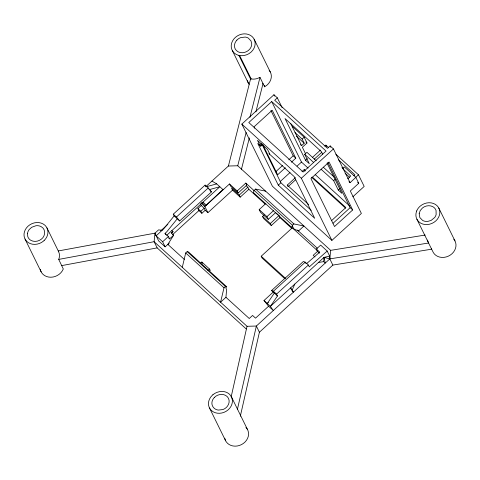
<?xml version="1.0" encoding="UTF-8"?>
<svg xmlns="http://www.w3.org/2000/svg" width="480" height="480" viewBox="0 0 480 480"><rect width="100%" height="100%" fill="white"/><g stroke="black" fill="none" stroke-linecap="round" stroke-linejoin="round"><path stroke-width="0.72" d="M269.136 70.254A12.3 10.578 -26.2 0 1 264.948 86.592L264.618 86.796L264.618 85.374M226.71 286.794L225.468 286.488L224.004 287.82L220.572 302.208L225.948 297.294L226.62 289.542L225.714 287.7L226.71 286.794L188.406 251.922L187.164 251.616L185.7 252.954L182.28 267.348M431.484 248.874L431.64 249.198L428.592 243.018L329.814 258.894L324.042 257.352L325.242 263.07L323.652 261.618L324.042 257.352L329.676 256.116L329.814 258.894L332.856 265.08L431.64 249.198L433.41 252.708A12.3 10.578 -26.2 0 0 450.27 255.09A12.3 10.578 -26.2 0 0 453.816 239.19M162.132 230.316L158.562 229.866L154.95 233.166L154.11 241.704L157.158 247.89L246.204 328.956M205.98 186.522L228.408 166.026L237.738 165.768L330.648 250.35L329.814 258.894L256.356 326.034L237.426 409.326M231.144 396.93L247.026 326.292L154.11 241.704L58.728 259.404L63.294 268.98A12.3 10.578 -26.2 0 1 50.844 277.23A12.3 10.578 -26.2 0 1 40.272 269.268M240.312 416.25L259.404 332.226L332.856 265.08M237.738 165.768L246.126 132.444M249.954 117.234L259.98 77.388L257.376 78.486A12.3 10.578 -26.2 0 1 252.702 79.11L250.602 78.828L228.408 166.026M241.326 169.782L249.348 137.904M255.912 111.822L263.022 83.568L259.98 77.388M254.154 190.386L253.356 192.558L291.66 227.424L292.656 226.518L293.784 228.816L298.464 231.03L303.924 226.02L293.904 223.938L255.6 189.066L254.154 190.386L292.458 225.258L291.66 227.424M58.728 259.404L59.292 257.442A12.3 10.578 -26.1 0 0 59.178 253.224L58.284 250.956L154.95 233.166L158.604 240.894L165.126 246.834L167.844 244.404L173.694 235.146L171.456 233.106L173.01 231.684L171.84 230.616M292.194 289.98L294.822 284.058M211.956 181.062L216.696 183.888L222.918 189.558L205.5 205.902L201.678 202.416M222.336 190.512L222.918 189.558M274.338 293.1L267.264 303.516L268.35 302.526M319.44 253.158L317.496 251.388L316.356 249.042L320.658 245.106L327.18 251.046L309.288 266.892L308.364 265.026L305.226 262.164L303.36 261.498L271.554 290.568L273.42 291.234L276.564 294.09L277.482 295.962L270.402 306.378L273.324 310.524L268.59 306.216L263.988 300.534L273.222 292.098M174.138 215.904L179.682 220.95L211.488 191.886L208.23 187.962L205.092 185.106L173.286 214.176L174.138 215.904L163.608 228.972L156.108 235.824L162.636 241.764L165.126 246.834M177.276 218.766L166.746 231.828L165.03 233.4L165.612 234.588M342.54 168.57L344.352 166.914L355.848 177.378L358.752 183.282L350.322 190.986L361.374 213.45L331.908 240.384L272.406 186.216L241.842 124.098L273.942 94.758L277.326 97.836L282.198 107.754M271.71 101.574L248.79 122.526L303.15 172.014L326.07 151.062L271.71 101.574L301.482 162.078L308.076 168.078M277.326 97.836L274.692 100.248L327.522 148.338L330.156 145.932L333.444 148.926L350.052 182.676L355.848 177.378M160.662 230.886L167.838 224.328M173.286 214.176L176.424 217.032L208.23 187.962M262.86 144.276L260.778 146.178L259.746 144.942L261.306 143.514M260.508 145.638L262.074 144.21M166.71 235.308L219.834 186.75L209.082 189.696M201.24 205.512L204.204 208.212L205.206 210.246L201.87 213.294L198.906 210.594L197.904 208.56L201.24 205.512L200.364 203.73M162.636 241.764L168.408 236.484L165.03 233.4M172.41 234.81L198.906 210.594M246.192 185.742L247.836 187.236L248.838 189.27L240.216 197.148L239.22 195.12L231.54 188.124L232.536 190.158L207.888 212.688L204.846 206.502L229.494 183.972L237.174 190.962L238.176 192.996L246.792 185.118L245.796 183.084L237.174 190.962M168.63 237.99L169.608 238.878L173.694 235.146M201.87 213.294L200.868 211.26L204.204 208.212M167.874 244.368L169.302 243.06M239.22 195.12L247.836 187.236M300.474 144.654L301.572 145.65L304.206 143.244L302.148 139.068L304.164 137.226L292.566 126.666M304.164 137.226L307.002 142.992L302.352 147.246L305.526 153.696M275.574 171.882L282.726 165.342M288.774 159.816L293.172 155.796L270.894 110.514M285.342 167.73L277.644 174.768L262.896 144.798M291.396 162.198L295.794 158.178L272.202 110.232L254.052 126.822L254.706 128.154M322.752 154.38L321.426 151.692L285.024 118.548L305.538 160.242L309.306 163.674L304.71 154.326L306.924 152.304L316.212 160.758M280.128 181.602L289.986 172.59M297.102 166.086L301.482 162.078M259.746 144.942L257.49 140.328L267.528 149.442L269.778 154.08L269.016 153.384L269.28 153.924L294.18 176.598L314.694 218.292L278.286 185.148L280.896 182.76L262.032 144.432M305.538 160.242L307.308 158.622M312.366 157.482L320.472 150.078M324.798 146.124L325.878 145.134L328.638 147.648M314.202 159.204L321.69 152.358M200.232 263.49L201.828 262.026L209.574 269.082L210.258 270.462L209.226 271.404M275.85 212.418L268.266 219.348L260.52 212.298L259.188 209.598L265.812 203.544M287.79 186.162L287.262 185.088L295.452 177.6M302.004 171.612L304.188 169.62L305.28 170.616M288.054 186.696L295.698 179.712M331.908 240.384L301.344 178.266L333.444 148.926M276.762 213.57L278.976 215.586L279.978 217.62L271.308 225.54L263.562 218.484L262.56 216.45L264.186 214.968M207.978 270.54L209.574 269.082M268.266 219.348L266.94 216.654L273.564 210.6M271.308 225.54L270.312 223.506L278.976 215.586M327.054 163.122L341.946 193.38L338.262 190.032L333.666 180.684L335.436 179.064M292.458 225.258L293.904 223.938M284.832 278.748L262.098 258.048L261.204 256.23L292.29 227.82L317.532 250.794M347.76 178.77L350.742 176.046L343.086 169.068M338.262 190.032L340.038 188.412M353.856 175.782L354.924 174.804L338.538 159.882M355.218 177.762L358.464 174.798L335.82 154.182M352.83 196.8L364.182 186.426L358.464 174.798M331.668 220.53L345.864 207.558L312.414 177.108M333.102 223.248L350.154 207.666L327.87 162.384M352.674 209.958L334.524 226.548L310.932 178.602L329.082 162.012L352.674 209.958L350.154 207.666M273.42 291.234L305.226 262.164L305.838 263.406M317.496 251.388L313.194 255.318L314.982 256.95M276.564 294.09L308.364 265.026M268.59 306.216L255.534 318.15L252.57 315.45L249.234 318.498L225.948 297.294M324.042 257.352L270.402 306.378L263.988 300.534M306.708 263.538L319.734 252.12L316.356 249.042M171.33 233.058L173.01 231.684L171.282 232.764M262.644 83.748L263.022 83.568L264.618 86.796M205.944 186.84L216.696 183.888M61.758 265.596L157.158 247.89M318.402 262.506L323.652 261.618M330.648 250.35L425.19 235.044M247.026 326.292L256.356 326.034L259.404 332.226M238.896 55.386L239.64 55.536A12.3 10.578 -26.2 0 0 250.734 52.386L251.322 51.858A12.3 10.578 -26.2 0 0 252.144 36.6A12.3 10.578 -26.2 0 0 235.428 37.344A12.3 10.578 -26.2 0 0 233.88 52.632L234.39 53.112A12.3 10.578 -26.2 0 0 238.896 55.386L250.782 79.494M265.62 191.154L255.6 189.066M260.778 146.178L257.772 143.454L278.286 185.148M341.922 167.376L343.014 168.372M357.66 182.286L358.752 183.282M345.138 173.244L349.518 177.228M305.898 141.99L307.002 142.992M294.996 132.552L302.148 139.068M348.954 181.674L350.052 182.676M296.538 136.26L304.206 143.244M323.316 167.22L334.242 177.168M304.71 154.326L313.452 162.282M321.096 169.248L333.666 180.684M315.21 174.576L349.806 206.064M293.172 155.796L295.794 158.178M311.562 177.222L345.558 208.17M241.842 124.098L301.344 178.266M287.262 185.088L308.646 204.558M280.896 182.76L311.232 210.384M245.796 183.084L254.082 190.626M297.36 230.022L317.274 248.154M279.978 217.62L292.086 228.636M248.838 189.27L265.158 204.126M259.188 209.598L266.94 216.654M238.176 192.996L230.496 186.006L229.494 183.972M262.56 216.45L270.312 223.506M232.536 190.158L240.216 197.148M210.042 190.572L211.488 191.886M202.998 202.134L206.082 204.942M261.204 256.23L285.6 278.436M201.252 203.226L204.846 206.502M205.206 210.246L207.888 212.688M291.9 290.64L293.496 292.086L290.574 287.94L291.372 289.56M197.904 208.56L200.868 211.26M271.554 290.568L277.482 295.962M187.164 251.616L225.468 286.488M185.7 252.954L224.004 287.82M167.844 244.404L184.344 259.422M176.424 217.032L179.682 220.95M168.408 236.484L169.608 238.878M438.81 208.062L454.974 240.912M416.904 219.258L428.436 242.688M330.156 145.932L330.81 147.258M325.878 145.134L326.514 146.43M254.124 39.162L270.294 71.976M290.82 123.804L301.572 145.65M273.942 94.758L274.596 96.084M304.188 169.62L304.98 171.228M239.64 55.536L251.178 78.942M232.242 50.394L248.412 83.214M327.18 251.046L329.676 256.116M205.092 185.106L205.656 186.258M201.828 262.026L202.512 263.412M231.384 396.78L247.548 429.63M209.484 407.97L225.648 440.82M46.932 227.856L58.434 251.286M25.026 239.046L41.154 271.89M428.592 243.018L427.698 240.75A12.3 10.578 -26.2 0 1 427.548 240.066M154.95 233.166L156.108 235.824M245.916 427.386A12.3 10.578 -26.2 0 1 241.464 444.618A12.3 10.578 -26.2 0 1 224.76 438.198M249.144 84.39A12.3 10.578 -26.2 0 1 247.524 80.592M27.51 233.544L27.774 236.556A8.856 7.62 -26.2 0 0 30.06 239.784L30.924 240.354A8.856 7.62 -26.2 0 0 41.43 239.088C45.468 236.19 46.02 229.176 41.244 226.704A8.856 7.62 -26.2 0 0 35.964 225.726L31.662 227.292L29.166 229.602A8.856 7.62 -26.2 0 0 27.714 232.518L27.51 233.544M419.184 213.6L419.826 217.536L422.592 220.41A8.856 7.62 -26.2 0 0 427.872 221.388L431.166 220.392L434.676 217.506A8.856 7.62 -26.2 0 0 436.122 214.596L436.062 210.552A8.856 7.62 -26.2 0 0 433.776 207.324L432.918 206.754A8.856 7.62 -26.2 0 0 422.406 208.026L420.222 210.588L419.184 213.6M416.676 210.978L416.418 211.68A12.3 10.578 -26.2 0 0 418.536 221.496L419.052 221.982A12.3 10.578 -26.2 0 0 435.786 220.938A12.3 10.578 -26.2 0 0 437.01 205.662A12.3 10.578 -26.2 0 0 420.324 206.04L419.73 206.568A12.3 10.578 -26.2 0 0 416.676 210.978M236.886 40.116L236.154 40.974A8.856 7.62 -26.2 0 0 236.322 50.478C240.114 54.312 246.996 52.962 250.014 48.792A8.856 7.62 -26.2 0 0 251.712 43.824L251.004 40.914L248.232 38.046A8.856 7.62 -26.2 0 0 245.19 37.068L240.72 37.62A8.856 7.62 -26.2 0 0 236.886 40.116M214.344 397.494L213.612 398.346A8.856 7.62 -26.2 0 0 211.902 403.314C211.908 405.708 213.324 407.928 215.37 409.098A8.856 7.62 -26.2 0 0 218.412 410.082L222.882 409.542A8.856 7.62 -26.2 0 0 226.716 407.052L227.448 406.194A8.856 7.62 -26.2 0 0 227.31 396.69C223.818 393.132 217.578 394.008 214.344 397.494M44.106 240.546L43.512 241.074A12.3 10.578 -26.2 0 1 26.826 241.452A12.3 10.578 -26.2 0 1 28.05 226.176A12.3 10.578 -26.2 0 1 44.79 225.132L45.3 225.618A12.3 10.578 -26.2 0 1 44.106 240.546M212.904 394.752L212.31 395.28A12.3 10.578 -26.2 0 0 211.452 410.538A12.3 10.578 -26.2 0 0 228.168 409.824A12.3 10.578 -26.2 0 0 229.752 394.536L229.242 394.056A12.3 10.578 -26.2 0 0 224.742 391.776L223.998 391.626A12.3 10.578 -26.2 0 0 212.904 394.752"/></g></svg>
